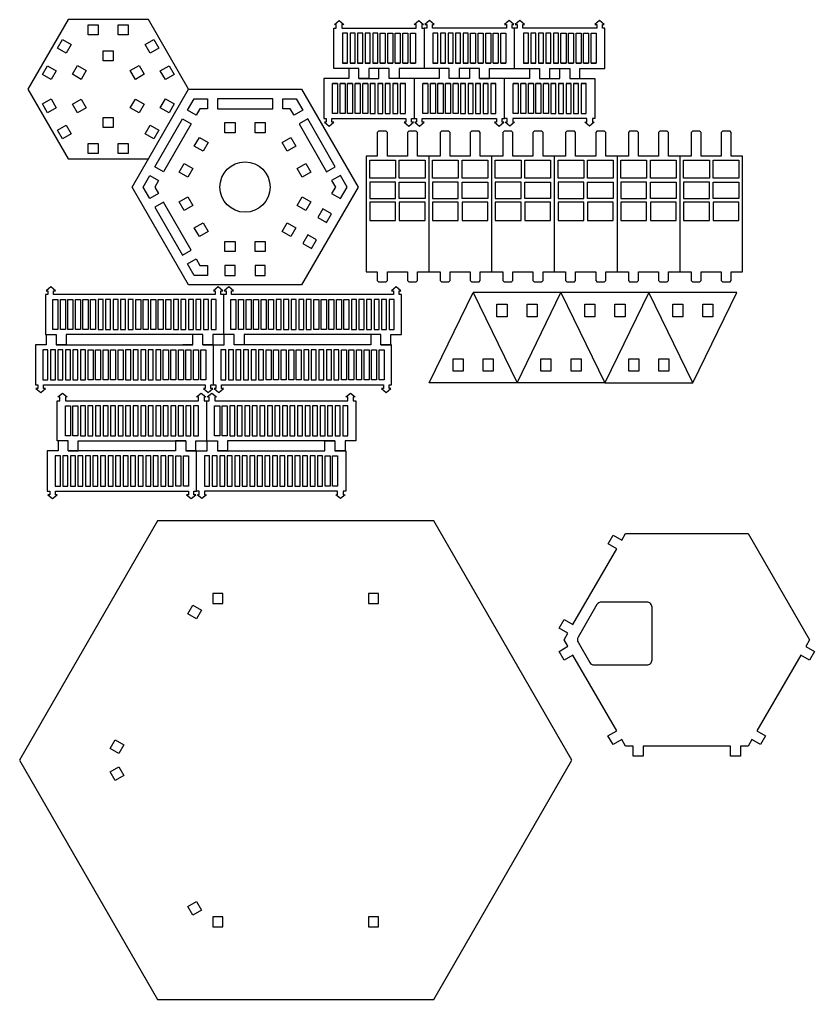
# Model space of a CAD drawing. Header units: millimetres. Extents: x 0 to 637, y 0 to 396.
# Drawn here: x 320 to 636.6, y 0 to 390.2 of the extents above; entities that cross this region are included whole.
import ezdxf

# ---------------------------------------------------------------- set-up
doc = ezdxf.new("R2010")
doc.units = ezdxf.units.MM
doc.layers.add('Cut', color=250, linetype='Continuous')

msp = doc.modelspace()

# ---------------------------------------------------------------- linework, layer by layer
at = {"layer": 'Cut'}
for points in [[(387.31, 362.46), (432.31, 362.46), (454.81, 323.48), (432.31, 284.51), (387.31, 284.51), (364.81, 323.48), (387.31, 362.46), (371.31, 390.17), (339.31, 390.17), (323.31, 362.46), (339.31, 334.74), (371.31, 334.74)], [(455.16, 366.76), (455.16, 370.76), (445.16, 370.76), (445.16, 386.76), (446.16, 386.76), (446.16, 388.26), (445.41, 388.26), (447.29, 389.76), (449.16, 388.26), (448.41, 388.26), (448.41, 386.76), (477.91, 386.76), (477.91, 388.26), (477.16, 388.26), (479.04, 389.76), (480.91, 388.26), (480.16, 388.26), (480.16, 386.76), (481.16, 386.76), (481.16, 370.76), (471.16, 370.76), (471.16, 366.76), (467.16, 366.76)], [(517.16, 370.76), (517.16, 386.76), (516.16, 386.76), (516.16, 388.26), (516.91, 388.26), (515.04, 389.76), (513.16, 388.26), (513.91, 388.26), (513.91, 386.76), (484.41, 386.76), (484.41, 388.26), (485.16, 388.26), (483.29, 389.76), (481.41, 388.26), (482.16, 388.26), (482.16, 386.76), (481.16, 386.76)], [(539.16, 366.76), (543.16, 366.76), (543.16, 370.76), (553.16, 370.76), (553.16, 386.76), (552.16, 386.76), (552.16, 388.26), (552.91, 388.26), (551.04, 389.76), (549.16, 388.26), (549.91, 388.26), (549.91, 386.76), (520.41, 386.76), (520.41, 388.26), (521.16, 388.26), (519.29, 389.76), (517.41, 388.26), (518.16, 388.26), (518.16, 386.76), (517.16, 386.76)], [(451.16, 370.76), (451.16, 366.76), (441.16, 366.76), (441.16, 350.76), (442.16, 350.76), (442.16, 349.26), (441.41, 349.26), (443.29, 347.76), (445.16, 349.26), (444.41, 349.26), (444.41, 350.76), (473.91, 350.76), (473.91, 349.26), (473.16, 349.26), (475.04, 347.76), (476.91, 349.26), (476.16, 349.26), (476.16, 350.76), (477.16, 350.76)], [(450.66, 372.76), (448.66, 372.76)], [(453.66, 372.76), (451.66, 372.76)], [(456.66, 372.76), (454.66, 372.76)], [(487.16, 370.76), (487.16, 366.76), (477.16, 366.76), (467.16, 366.76), (467.16, 370.76), (459.16, 370.76), (459.16, 366.76), (455.16, 366.76), (463.16, 366.76), (463.16, 370.76)], [(459.66, 372.76), (457.66, 372.76)], [(462.66, 372.76), (460.66, 372.76)], [(463.66, 372.76), (465.66, 372.76)], [(466.66, 372.76), (468.66, 372.76)], [(469.66, 372.76), (471.66, 372.76)], [(472.66, 372.76), (474.66, 372.76)], [(475.66, 372.76), (477.66, 372.76)], [(503.16, 366.76), (507.16, 366.76), (507.16, 370.76), (517.16, 370.76), (527.16, 370.76), (527.16, 366.76), (531.16, 366.76), (531.16, 370.76), (539.16, 370.76), (539.16, 366.76), (549.16, 366.76), (549.16, 350.76), (548.16, 350.76), (548.16, 349.26), (548.91, 349.26), (547.04, 347.76), (545.16, 349.26), (545.91, 349.26), (545.91, 350.76), (516.41, 350.76), (516.41, 349.26), (517.16, 349.26), (515.29, 347.76), (513.41, 349.26), (514.16, 349.26), (514.16, 350.76), (513.16, 350.76), (513.16, 366.76), (503.16, 366.76), (503.16, 370.76), (495.16, 370.76), (495.16, 366.76), (491.16, 366.76), (491.16, 370.76), (481.16, 370.76)], [(486.66, 372.76), (484.66, 372.76)], [(489.66, 372.76), (487.66, 372.76)], [(492.66, 372.76), (490.66, 372.76)], [(499.16, 370.76), (499.16, 366.76), (491.16, 366.76)], [(495.66, 372.76), (493.66, 372.76)], [(498.66, 372.76), (496.66, 372.76)], [(499.66, 372.76), (501.66, 372.76)], [(502.66, 372.76), (504.66, 372.76)], [(505.66, 372.76), (507.66, 372.76)], [(508.66, 372.76), (510.66, 372.76)], [(511.66, 372.76), (513.66, 372.76)], [(523.16, 370.76), (523.16, 366.76), (513.16, 366.76)], [(522.66, 372.76), (520.66, 372.76)], [(525.66, 372.76), (523.66, 372.76)], [(528.66, 372.76), (526.66, 372.76)], [(527.16, 366.76), (535.16, 366.76), (535.16, 370.76)], [(531.66, 372.76), (529.66, 372.76)], [(534.66, 372.76), (532.66, 372.76)], [(535.66, 372.76), (537.66, 372.76)], [(538.66, 372.76), (540.66, 372.76)], [(541.66, 372.76), (543.66, 372.76)], [(544.66, 372.76), (546.66, 372.76)], [(547.66, 372.76), (549.66, 372.76)], [(477.16, 366.76), (477.16, 350.76), (478.16, 350.76), (478.16, 349.26), (477.41, 349.26), (479.29, 347.76), (481.16, 349.26), (480.41, 349.26), (480.41, 350.76), (509.91, 350.76), (509.91, 349.26), (509.16, 349.26), (511.04, 347.76), (512.91, 349.26), (512.16, 349.26), (512.16, 350.76), (513.16, 350.76)], [(446.66, 364.76), (444.66, 364.76)], [(449.66, 364.76), (447.66, 364.76)], [(452.66, 364.76), (450.66, 364.76)], [(455.66, 364.76), (453.66, 364.76)], [(458.66, 364.76), (456.66, 364.76)], [(459.66, 364.76), (461.66, 364.76)], [(462.66, 364.76), (464.66, 364.76)], [(465.66, 364.76), (467.66, 364.76)], [(468.66, 364.76), (470.66, 364.76)], [(471.66, 364.76), (473.66, 364.76)], [(482.66, 364.76), (480.66, 364.76)], [(485.66, 364.76), (483.66, 364.76)], [(488.66, 364.76), (486.66, 364.76)], [(491.66, 364.76), (489.66, 364.76)], [(494.66, 364.76), (492.66, 364.76)], [(495.66, 364.76), (497.66, 364.76)], [(498.66, 364.76), (500.66, 364.76)], [(501.66, 364.76), (503.66, 364.76)], [(504.66, 364.76), (506.66, 364.76)], [(507.66, 364.76), (509.66, 364.76)], [(518.66, 364.76), (516.66, 364.76)], [(521.66, 364.76), (519.66, 364.76)], [(524.66, 364.76), (522.66, 364.76)], [(527.66, 364.76), (525.66, 364.76)], [(530.66, 364.76), (528.66, 364.76)], [(531.66, 364.76), (533.66, 364.76)], [(534.66, 364.76), (536.66, 364.76)], [(537.66, 364.76), (539.66, 364.76)], [(540.66, 364.76), (542.66, 364.76)], [(543.66, 364.76), (545.66, 364.76)], [(483, 335.72), (483, 289.72)], [(508, 335.72), (508, 289.72)], [(533, 335.72), (533, 289.72)], [(558, 335.72), (558, 289.72)], [(583, 335.72), (583, 289.72)], [(330.53, 264.72), (330.53, 260.72), (326.28, 260.72), (326.28, 244.72), (327.28, 244.72), (327.28, 243.22), (326.53, 243.22), (328.4, 241.72), (330.28, 243.22), (329.53, 243.22), (329.53, 244.72), (393.97, 244.72), (393.97, 243.22), (393.22, 243.22), (395.09, 241.72), (396.97, 243.22), (396.22, 243.22), (396.22, 244.72), (397.22, 244.72), (398.22, 244.72), (398.22, 243.22), (397.47, 243.22), (399.34, 241.72), (401.22, 243.22), (400.47, 243.22), (400.47, 244.72), (464.91, 244.72), (464.91, 243.22), (464.16, 243.22), (466.03, 241.72), (467.91, 243.22), (467.16, 243.22), (467.16, 244.72), (468.16, 244.72), (468.16, 260.72), (463.9, 260.72), (467.9, 260.72), (467.9, 264.72), (472.16, 264.72), (472.16, 280.72), (471.16, 280.72), (471.16, 282.22), (471.91, 282.22), (470.03, 283.72), (468.16, 282.22), (468.91, 282.22), (468.91, 280.72), (404.47, 280.72), (404.47, 282.22), (405.22, 282.22), (403.34, 283.72), (401.47, 282.22), (402.22, 282.22), (402.22, 280.72), (401.22, 280.72), (400.22, 280.72), (400.22, 282.22), (400.97, 282.22), (399.09, 283.72), (397.22, 282.22), (397.97, 282.22), (397.97, 280.72), (333.53, 280.72), (333.53, 282.22), (334.28, 282.22), (332.4, 283.72), (330.53, 282.22), (331.28, 282.22), (331.28, 280.72), (330.28, 280.72), (330.28, 264.72), (334.53, 264.72), (334.53, 260.72), (388.96, 260.72), (388.96, 264.72)], [(588.16, 245.47), (570.66, 281.47), (553.16, 245.47), (588.16, 245.47), (605.66, 281.47), (570.66, 281.47), (535.66, 281.47), (500.66, 281.47)], [(401.22, 280.72), (401.22, 264.72)], [(342.53, 264.72), (338.53, 264.72), (338.53, 260.72), (334.53, 260.72)], [(392.96, 260.72), (392.96, 264.72), (338.53, 264.72)], [(459.9, 264.72), (459.9, 260.72), (405.47, 260.72), (405.47, 264.72), (401.22, 264.72), (396.96, 264.72), (396.96, 260.72), (392.96, 260.72), (397.22, 260.72), (401.47, 260.72), (401.47, 264.72)], [(413.47, 264.72), (409.47, 264.72), (409.47, 260.72), (405.47, 260.72)], [(463.9, 260.72), (463.9, 264.72), (409.47, 264.72)], [(388.96, 260.72), (384.96, 260.72)], [(397.22, 244.72), (397.22, 260.72)], [(459.9, 260.72), (455.9, 260.72)], [(343.3, 218.4), (343.3, 222.4), (386.16, 222.4), (382.16, 222.4), (382.16, 218.4), (339.3, 218.4), (343.3, 218.4), (339.3, 218.4), (339.3, 222.4), (335, 222.4), (335, 238.4), (336, 238.4), (336, 239.9), (335.25, 239.9), (337.12, 241.4), (339, 239.9), (338.25, 239.9), (338.25, 238.4), (391.22, 238.4), (391.22, 239.9), (390.47, 239.9), (392.34, 241.4), (394.22, 239.9), (393.47, 239.9), (393.47, 238.4), (394.47, 238.4), (395.47, 238.4), (395.47, 239.9), (394.72, 239.9), (396.59, 241.4), (398.47, 239.9), (397.72, 239.9), (397.72, 238.4), (450.69, 238.4), (450.69, 239.9), (449.94, 239.9), (451.81, 241.4), (453.69, 239.9), (452.94, 239.9), (452.94, 238.4), (453.94, 238.4), (453.94, 222.4), (449.63, 222.4), (449.63, 218.4), (445.63, 218.4), (449.94, 218.4), (449.94, 202.4), (448.94, 202.4), (448.94, 200.9), (449.69, 200.9), (447.81, 199.4), (445.94, 200.9), (446.69, 200.9), (446.69, 202.4), (393.72, 202.4), (393.72, 200.9), (394.47, 200.9), (392.59, 199.4), (390.72, 200.9), (391.47, 200.9), (391.47, 202.4), (390.47, 202.4)], [(394.47, 238.4), (394.47, 222.4)], [(335.3, 222.4), (335.3, 218.4), (331, 218.4), (331, 202.4), (332, 202.4), (332, 200.9), (331.25, 200.9), (333.12, 199.4), (335, 200.9), (334.25, 200.9), (334.25, 202.4), (387.22, 202.4), (387.22, 200.9), (386.47, 200.9), (388.34, 199.4), (390.22, 200.9), (389.47, 200.9), (389.47, 202.4), (390.47, 202.4), (390.47, 218.4), (386.16, 218.4), (390.16, 218.4), (390.16, 222.4), (394.47, 222.4), (398.77, 222.4), (398.77, 218.4), (402.77, 218.4)], [(386.16, 222.4), (386.16, 218.4)], [(390.47, 218.4), (394.77, 218.4), (394.77, 222.4)], [(445.63, 222.4), (445.63, 218.4)]]:
    msp.add_lwpolyline(points, dxfattribs=at)
for points in [[(351.31, 384.11), (347.31, 384.11), (347.31, 388.11), (351.31, 388.11)], [(359.31, 384.11), (359.31, 388.11), (363.31, 388.11), (363.31, 384.11)], [(450.66, 384.76), (448.66, 384.76), (448.66, 372.76), (450.66, 372.76)], [(453.66, 384.76), (451.66, 384.76), (451.66, 372.76), (453.66, 372.76)], [(456.66, 384.76), (454.66, 384.76), (454.66, 372.76), (456.66, 372.76)], [(459.66, 384.76), (457.66, 384.76), (457.66, 372.76), (459.66, 372.76)], [(462.66, 384.76), (460.66, 384.76), (460.66, 372.76), (462.66, 372.76)], [(463.66, 384.76), (465.66, 384.76), (465.66, 372.76), (463.66, 372.76)], [(466.66, 384.76), (468.66, 384.76), (468.66, 372.76), (466.66, 372.76)], [(469.66, 384.76), (471.66, 384.76), (471.66, 372.76), (469.66, 372.76)], [(472.66, 384.76), (474.66, 384.76), (474.66, 372.76), (472.66, 372.76)], [(475.66, 384.76), (477.66, 384.76), (477.66, 372.76), (475.66, 372.76)], [(486.66, 384.76), (484.66, 384.76), (484.66, 372.76), (486.66, 372.76)], [(489.66, 384.76), (487.66, 384.76), (487.66, 372.76), (489.66, 372.76)], [(492.66, 384.76), (490.66, 384.76), (490.66, 372.76), (492.66, 372.76)], [(495.66, 384.76), (493.66, 384.76), (493.66, 372.76), (495.66, 372.76)], [(498.66, 384.76), (496.66, 384.76), (496.66, 372.76), (498.66, 372.76)], [(499.66, 384.76), (501.66, 384.76), (501.66, 372.76), (499.66, 372.76)], [(502.66, 384.76), (504.66, 384.76), (504.66, 372.76), (502.66, 372.76)], [(505.66, 384.76), (507.66, 384.76), (507.66, 372.76), (505.66, 372.76)], [(508.66, 384.76), (510.66, 384.76), (510.66, 372.76), (508.66, 372.76)], [(511.66, 384.76), (513.66, 384.76), (513.66, 372.76), (511.66, 372.76)], [(522.66, 384.76), (520.66, 384.76), (520.66, 372.76), (522.66, 372.76)], [(525.66, 384.76), (523.66, 384.76), (523.66, 372.76), (525.66, 372.76)], [(528.66, 384.76), (526.66, 384.76), (526.66, 372.76), (528.66, 372.76)], [(531.66, 384.76), (529.66, 384.76), (529.66, 372.76), (531.66, 372.76)], [(534.66, 384.76), (532.66, 384.76), (532.66, 372.76), (534.66, 372.76)], [(535.66, 384.76), (537.66, 384.76), (537.66, 372.76), (535.66, 372.76)], [(538.66, 384.76), (540.66, 384.76), (540.66, 372.76), (538.66, 372.76)], [(541.66, 384.76), (543.66, 384.76), (543.66, 372.76), (541.66, 372.76)], [(544.66, 384.76), (546.66, 384.76), (546.66, 372.76), (544.66, 372.76)], [(547.66, 384.76), (549.66, 384.76), (549.66, 372.76), (547.66, 372.76)], [(338.56, 376.74), (335.1, 378.74), (337.1, 382.21), (340.56, 380.21)], [(372.06, 376.74), (370.06, 380.21), (373.52, 382.21), (375.52, 378.74)], [(353.31, 377.77), (357.31, 377.77), (357.31, 373.77), (353.31, 373.77)], [(334.56, 369.82), (332.56, 366.35), (329.1, 368.35), (331.1, 371.82)], [(341.05, 368.38), (343.05, 371.84), (346.52, 369.84), (344.52, 366.38)], [(367.57, 371.84), (369.57, 368.38), (366.11, 366.38), (364.11, 369.84)], [(376.06, 369.82), (379.52, 371.82), (381.52, 368.35), (378.06, 366.35)], [(446.66, 352.76), (444.66, 352.76), (444.66, 364.76), (446.66, 364.76)], [(449.66, 352.76), (447.66, 352.76), (447.66, 364.76), (449.66, 364.76)], [(452.66, 352.76), (450.66, 352.76), (450.66, 364.76), (452.66, 364.76)], [(455.66, 352.76), (453.66, 352.76), (453.66, 364.76), (455.66, 364.76)], [(458.66, 352.76), (456.66, 352.76), (456.66, 364.76), (458.66, 364.76)], [(459.66, 352.76), (461.66, 352.76), (461.66, 364.76), (459.66, 364.76)], [(462.66, 352.76), (464.66, 352.76), (464.66, 364.76), (462.66, 364.76)], [(465.66, 352.76), (467.66, 352.76), (467.66, 364.76), (465.66, 364.76)], [(468.66, 352.76), (470.66, 352.76), (470.66, 364.76), (468.66, 364.76)], [(471.66, 352.76), (473.66, 352.76), (473.66, 364.76), (471.66, 364.76)], [(482.66, 352.76), (480.66, 352.76), (480.66, 364.76), (482.66, 364.76)], [(485.66, 352.76), (483.66, 352.76), (483.66, 364.76), (485.66, 364.76)], [(488.66, 352.76), (486.66, 352.76), (486.66, 364.76), (488.66, 364.76)], [(491.66, 352.76), (489.66, 352.76), (489.66, 364.76), (491.66, 364.76)], [(494.66, 352.76), (492.66, 352.76), (492.66, 364.76), (494.66, 364.76)], [(495.66, 352.76), (497.66, 352.76), (497.66, 364.76), (495.66, 364.76)], [(498.66, 352.76), (500.66, 352.76), (500.66, 364.76), (498.66, 364.76)], [(501.66, 352.76), (503.66, 352.76), (503.66, 364.76), (501.66, 364.76)], [(504.66, 352.76), (506.66, 352.76), (506.66, 364.76), (504.66, 364.76)], [(507.66, 352.76), (509.66, 352.76), (509.66, 364.76), (507.66, 364.76)], [(518.66, 352.76), (516.66, 352.76), (516.66, 364.76), (518.66, 364.76)], [(521.66, 352.76), (519.66, 352.76), (519.66, 364.76), (521.66, 364.76)], [(524.66, 352.76), (522.66, 352.76), (522.66, 364.76), (524.66, 364.76)], [(527.66, 352.76), (525.66, 352.76), (525.66, 364.76), (527.66, 364.76)], [(530.66, 352.76), (528.66, 352.76), (528.66, 364.76), (530.66, 364.76)], [(531.66, 352.76), (533.66, 352.76), (533.66, 364.76), (531.66, 364.76)], [(534.66, 352.76), (536.66, 352.76), (536.66, 364.76), (534.66, 364.76)], [(537.66, 352.76), (539.66, 352.76), (539.66, 364.76), (537.66, 364.76)], [(540.66, 352.76), (542.66, 352.76), (542.66, 364.76), (540.66, 364.76)], [(543.66, 352.76), (545.66, 352.76), (545.66, 364.76), (543.66, 364.76)], [(334.56, 355.09), (331.1, 353.09), (329.1, 356.56), (332.56, 358.56)], [(343.05, 353.07), (341.05, 356.53), (344.52, 358.53), (346.52, 355.07)], [(369.57, 356.53), (367.57, 353.07), (364.11, 355.07), (366.11, 358.53)], [(376.06, 355.09), (378.06, 358.56), (381.52, 356.56), (379.52, 353.09)], [(391.81, 354.66), (390.31, 352.06), (386.85, 354.06), (389.5, 358.66), (394.81, 358.66), (394.81, 354.66)], [(420.81, 358.66), (398.81, 358.66), (398.81, 354.66), (420.81, 354.66)], [(430.12, 358.66), (432.77, 354.06), (429.31, 352.06), (427.81, 354.66), (424.81, 354.66), (424.81, 358.66)], [(338.56, 348.17), (340.56, 344.7), (337.1, 342.7), (335.1, 346.17)], [(357.31, 347.14), (353.31, 347.14), (353.31, 351.14), (357.31, 351.14)], [(372.06, 348.17), (375.52, 346.17), (373.52, 342.7), (370.06, 344.7)], [(377.31, 329.55), (373.85, 331.55), (384.85, 350.6), (388.31, 348.6)], [(405.81, 345.13), (401.81, 345.13), (401.81, 349.13), (405.81, 349.13)], [(413.81, 345.13), (413.81, 349.13), (417.81, 349.13), (417.81, 345.13)], [(445.77, 331.55), (434.77, 350.6), (431.31, 348.6), (442.31, 329.55)], [(587.5, 289.72), (587.5, 286.22), (588, 285.72), (591, 285.72), (591.5, 286.22), (591.5, 289.72), (599.5, 289.72), (599.5, 286.22), (600, 285.72), (603, 285.72), (603.5, 286.22), (603.5, 289.72), (608, 289.72), (608, 335.72), (603.5, 335.72), (603.5, 345.22), (603, 345.72), (600, 345.72), (599.5, 345.22), (599.5, 335.72), (591.5, 335.72), (591.5, 345.22), (591, 345.72), (588, 345.72), (587.5, 345.22), (587.5, 335.72), (583, 335.72), (578.5, 335.72), (578.5, 345.22), (578, 345.72), (575, 345.72), (574.5, 345.22), (574.5, 335.72), (566.5, 335.72), (566.5, 345.22), (566, 345.72), (563, 345.72), (562.5, 345.22), (562.5, 335.72), (558, 335.72), (553.5, 335.72), (553.5, 345.22), (553, 345.72), (550, 345.72), (549.5, 345.22), (549.5, 335.72), (541.5, 335.72), (541.5, 345.22), (541, 345.72), (538, 345.72), (537.5, 345.22), (537.5, 335.72), (533, 335.72), (528.5, 335.72), (528.5, 345.22), (528, 345.72), (525, 345.72), (524.5, 345.22), (524.5, 335.72), (516.5, 335.72), (516.5, 345.22), (516, 345.72), (513, 345.72), (512.5, 345.22), (512.5, 335.72), (508, 335.72), (503.5, 335.72), (503.5, 345.22), (503, 345.72), (500, 345.72), (499.5, 345.22), (499.5, 335.72), (491.5, 335.72), (491.5, 345.22), (491, 345.72), (488, 345.72), (487.5, 345.22), (487.5, 335.72), (483, 335.72), (478.5, 335.72), (478.5, 345.22), (478, 345.72), (475, 345.72), (474.5, 345.22), (474.5, 335.72), (466.5, 335.72), (466.5, 345.22), (466, 345.72), (463, 345.72), (462.5, 345.22), (462.5, 335.72), (458, 335.72), (458, 289.72), (462.5, 289.72), (462.5, 286.22), (463, 285.72), (466, 285.72), (466.5, 286.22), (466.5, 289.72), (474.5, 289.72), (474.5, 286.22), (475, 285.72), (478, 285.72), (478.5, 286.22), (478.5, 289.72), (483, 289.72), (487.5, 289.72), (487.5, 286.22), (488, 285.72), (491, 285.72), (491.5, 286.22), (491.5, 289.72), (499.5, 289.72), (499.5, 286.22), (500, 285.72), (503, 285.72), (503.5, 286.22), (503.5, 289.72), (508, 289.72), (512.5, 289.72), (512.5, 286.22), (513, 285.72), (516, 285.72), (516.5, 286.22), (516.5, 289.72), (524.5, 289.72), (524.5, 286.22), (525, 285.72), (528, 285.72), (528.5, 286.22), (528.5, 289.72), (533, 289.72), (537.5, 289.72), (537.5, 286.22), (538, 285.72), (541, 285.72), (541.5, 286.22), (541.5, 289.72), (549.5, 289.72), (549.5, 286.22), (550, 285.72), (553, 285.72), (553.5, 286.22), (553.5, 289.72), (558, 289.72), (562.5, 289.72), (562.5, 286.22), (563, 285.72), (566, 285.72), (566.5, 286.22), (566.5, 289.72), (574.5, 289.72), (574.5, 286.22), (575, 285.72), (578, 285.72), (578.5, 286.22), (578.5, 289.72), (583, 289.72)], [(351.31, 340.8), (351.31, 336.8), (347.31, 336.8), (347.31, 340.8)], [(359.31, 340.8), (363.31, 340.8), (363.31, 336.8), (359.31, 336.8)], [(393.06, 337.77), (389.6, 339.77), (391.6, 343.24), (395.06, 341.24)], [(426.56, 337.77), (424.56, 341.24), (428.02, 343.24), (430.02, 339.77)], [(389.06, 330.85), (387.06, 327.38), (383.6, 329.38), (385.6, 332.85)], [(430.56, 330.85), (434.02, 332.85), (436.02, 329.38), (432.56, 327.38)], [(469.75, 334.22), (469.75, 326.97), (459.5, 326.97), (459.5, 334.22)], [(471.25, 334.22), (481.5, 334.22), (481.5, 326.97), (471.25, 326.97)], [(494.75, 334.22), (494.75, 326.97), (484.5, 326.97), (484.5, 334.22)], [(496.25, 334.22), (506.5, 334.22), (506.5, 326.97), (496.25, 326.97)], [(519.75, 334.22), (519.75, 326.97), (509.5, 326.97), (509.5, 334.22)], [(521.25, 334.22), (531.5, 334.22), (531.5, 326.97), (521.25, 326.97)], [(544.75, 334.22), (544.75, 326.97), (534.5, 326.97), (534.5, 334.22)], [(546.25, 334.22), (556.5, 334.22), (556.5, 326.97), (546.25, 326.97)], [(569.75, 334.22), (569.75, 326.97), (559.5, 326.97), (559.5, 334.22)], [(571.25, 334.22), (581.5, 334.22), (581.5, 326.97), (571.25, 326.97)], [(594.75, 334.22), (594.75, 326.97), (584.5, 326.97), (584.5, 334.22)], [(596.25, 334.22), (606.5, 334.22), (606.5, 326.97), (596.25, 326.97)], [(373.81, 323.48), (375.31, 320.89), (371.85, 318.89), (369.19, 323.48), (371.85, 328.08), (375.31, 326.08)], [(447.77, 318.89), (450.43, 323.48), (447.77, 328.08), (444.31, 326.08), (445.81, 323.48), (444.31, 320.89)], [(459.5, 325.47), (459.5, 318.97), (469.75, 318.97), (469.75, 325.47)], [(471.25, 325.47), (481.5, 325.47), (481.5, 318.97), (471.25, 318.97)], [(484.5, 325.47), (484.5, 318.97), (494.75, 318.97), (494.75, 325.47)], [(496.25, 325.47), (506.5, 325.47), (506.5, 318.97), (496.25, 318.97)], [(509.5, 325.47), (509.5, 318.97), (519.75, 318.97), (519.75, 325.47)], [(521.25, 325.47), (531.5, 325.47), (531.5, 318.97), (521.25, 318.97)], [(534.5, 325.47), (534.5, 318.97), (544.75, 318.97), (544.75, 325.47)], [(546.25, 325.47), (556.5, 325.47), (556.5, 318.97), (546.25, 318.97)], [(559.5, 325.47), (559.5, 318.97), (569.75, 318.97), (569.75, 325.47)], [(571.25, 325.47), (581.5, 325.47), (581.5, 318.97), (571.25, 318.97)], [(584.5, 325.47), (584.5, 318.97), (594.75, 318.97), (594.75, 325.47)], [(596.25, 325.47), (606.5, 325.47), (606.5, 318.97), (596.25, 318.97)], [(373.85, 315.42), (384.85, 296.37), (388.31, 298.37), (377.31, 317.42)], [(389.06, 316.12), (385.6, 314.12), (383.6, 317.59), (387.06, 319.59)], [(430.56, 316.12), (432.56, 319.59), (436.02, 317.59), (434.02, 314.12)], [(459.5, 310.22), (469.75, 310.22), (469.75, 317.47), (459.5, 317.47)], [(471.25, 310.22), (481.5, 310.22), (481.5, 317.47), (471.25, 317.47)], [(484.5, 310.22), (494.75, 310.22), (494.75, 317.47), (484.5, 317.47)], [(496.25, 310.22), (506.5, 310.22), (506.5, 317.47), (496.25, 317.47)], [(509.5, 310.22), (519.75, 310.22), (519.75, 317.47), (509.5, 317.47)], [(521.25, 310.22), (531.5, 310.22), (531.5, 317.47), (521.25, 317.47)], [(534.5, 310.22), (544.75, 310.22), (544.75, 317.47), (534.5, 317.47)], [(546.25, 310.22), (556.5, 310.22), (556.5, 317.47), (546.25, 317.47)], [(559.5, 310.22), (569.75, 310.22), (569.75, 317.47), (559.5, 317.47)], [(571.25, 310.22), (581.5, 310.22), (581.5, 317.47), (571.25, 317.47)], [(584.5, 310.22), (594.75, 310.22), (594.75, 317.47), (584.5, 317.47)], [(596.25, 310.22), (606.5, 310.22), (606.5, 317.47), (596.25, 317.47)], [(444.27, 312.82), (440.81, 314.82), (438.81, 311.36), (442.27, 309.36)], [(393.06, 309.19), (395.06, 305.73), (391.6, 303.73), (389.6, 307.19)], [(426.56, 309.19), (430.02, 307.19), (428.02, 303.73), (424.56, 305.73)], [(432.81, 300.97), (436.27, 298.97), (438.27, 302.43), (434.81, 304.43)], [(405.81, 301.83), (405.81, 297.83), (401.81, 297.83), (401.81, 301.83)], [(413.81, 301.83), (417.81, 301.83), (417.81, 297.83), (413.81, 297.83)], [(391.81, 292.31), (394.81, 292.31), (394.81, 288.31), (389.5, 288.31), (386.85, 292.91), (390.31, 294.91)], [(401.81, 292.31), (401.81, 288.31), (405.81, 288.31), (405.81, 292.31)], [(417.81, 288.31), (417.81, 292.31), (413.81, 292.31), (413.81, 288.31)], [(518.16, 245.47), (483.16, 245.47), (500.66, 281.47)], [(535.66, 281.47), (553.16, 245.47), (518.16, 245.47)], [(333.25, 278.72), (335.25, 278.72), (335.25, 266.72), (333.25, 266.72)], [(336.25, 278.72), (338.25, 278.72), (338.25, 266.72), (336.25, 266.72)], [(339.25, 278.72), (341.25, 278.72), (341.25, 266.72), (339.25, 266.72)], [(342.25, 278.72), (344.25, 278.72), (344.25, 266.72), (342.25, 266.72)], [(345.25, 278.72), (347.25, 278.72), (347.25, 266.72), (345.25, 266.72)], [(348.25, 278.72), (350.25, 278.72), (350.25, 266.72), (348.25, 266.72)], [(353.25, 278.72), (351.25, 278.72), (351.25, 266.72), (353.25, 266.72)], [(356.25, 278.72), (354.25, 278.72), (354.25, 266.72), (356.25, 266.72)], [(359.25, 278.72), (357.25, 278.72), (357.25, 266.72), (359.25, 266.72)], [(362.25, 278.72), (360.25, 278.72), (360.25, 266.72), (362.25, 266.72)], [(365.25, 278.72), (363.25, 278.72), (363.25, 266.72), (365.25, 266.72)], [(366.25, 278.72), (368.25, 278.72), (368.25, 266.72), (366.25, 266.72)], [(369.25, 278.72), (371.25, 278.72), (371.25, 266.72), (369.25, 266.72)], [(372.25, 278.72), (374.25, 278.72), (374.25, 266.72), (372.25, 266.72)], [(375.25, 278.72), (377.25, 278.72), (377.25, 266.72), (375.25, 266.72)], [(378.25, 278.72), (380.25, 278.72), (380.25, 266.72), (378.25, 266.72)], [(383.25, 278.72), (381.25, 278.72), (381.25, 266.72), (383.25, 266.72)], [(386.25, 278.72), (384.25, 278.72), (384.25, 266.72), (386.25, 266.72)], [(389.25, 278.72), (387.25, 278.72), (387.25, 266.72), (389.25, 266.72)], [(392.25, 278.72), (390.25, 278.72), (390.25, 266.72), (392.25, 266.72)], [(395.25, 278.72), (393.25, 278.72), (393.25, 266.72), (395.25, 266.72)], [(398.25, 278.72), (396.25, 278.72), (396.25, 266.72), (398.25, 266.72)], [(404.19, 278.72), (406.19, 278.72), (406.19, 266.72), (404.19, 266.72)], [(407.19, 278.72), (409.19, 278.72), (409.19, 266.72), (407.19, 266.72)], [(410.19, 278.72), (412.19, 278.72), (412.19, 266.72), (410.19, 266.72)], [(413.19, 278.72), (415.19, 278.72), (415.19, 266.72), (413.19, 266.72)], [(416.19, 278.72), (418.19, 278.72), (418.19, 266.72), (416.19, 266.72)], [(419.19, 278.72), (421.19, 278.72), (421.19, 266.72), (419.19, 266.72)], [(424.19, 278.72), (422.19, 278.72), (422.19, 266.72), (424.19, 266.72)], [(427.19, 278.72), (425.19, 278.72), (425.19, 266.72), (427.19, 266.72)], [(430.19, 278.72), (428.19, 278.72), (428.19, 266.72), (430.19, 266.72)], [(433.19, 278.72), (431.19, 278.72), (431.19, 266.72), (433.19, 266.72)], [(436.19, 278.72), (434.19, 278.72), (434.19, 266.72), (436.19, 266.72)], [(437.19, 278.72), (439.19, 278.72), (439.19, 266.72), (437.19, 266.72)], [(440.19, 278.72), (442.19, 278.72), (442.19, 266.72), (440.19, 266.72)], [(443.19, 278.72), (445.19, 278.72), (445.19, 266.72), (443.19, 266.72)], [(446.19, 278.72), (448.19, 278.72), (448.19, 266.72), (446.19, 266.72)], [(449.19, 278.72), (451.19, 278.72), (451.19, 266.72), (449.19, 266.72)], [(454.19, 278.72), (452.19, 278.72), (452.19, 266.72), (454.19, 266.72)], [(457.19, 278.72), (455.19, 278.72), (455.19, 266.72), (457.19, 266.72)], [(460.19, 278.72), (458.19, 278.72), (458.19, 266.72), (460.19, 266.72)], [(463.19, 278.72), (461.19, 278.72), (461.19, 266.72), (463.19, 266.72)], [(466.19, 278.72), (464.19, 278.72), (464.19, 266.72), (466.19, 266.72)], [(469.19, 278.72), (467.19, 278.72), (467.19, 266.72), (469.19, 266.72)], [(510.16, 271.81), (510.16, 276.81), (514.16, 276.81), (514.16, 271.81)], [(522.16, 276.81), (526.16, 276.81), (526.16, 271.81), (522.16, 271.81)], [(545.16, 271.81), (545.16, 276.81), (549.16, 276.81), (549.16, 271.81)], [(557.16, 276.81), (561.16, 276.81), (561.16, 271.81), (557.16, 271.81)], [(580.16, 271.81), (580.16, 276.81), (584.16, 276.81), (584.16, 271.81)], [(592.16, 276.81), (596.16, 276.81), (596.16, 271.81), (592.16, 271.81)], [(329.25, 246.72), (331.25, 246.72), (331.25, 258.72), (329.25, 258.72)], [(332.25, 246.72), (334.25, 246.72), (334.25, 258.72), (332.25, 258.72)], [(335.25, 246.72), (337.25, 246.72), (337.25, 258.72), (335.25, 258.72)], [(338.25, 246.72), (340.25, 246.72), (340.25, 258.72), (338.25, 258.72)], [(341.25, 246.72), (343.25, 246.72), (343.25, 258.72), (341.25, 258.72)], [(344.25, 246.72), (346.25, 246.72), (346.25, 258.72), (344.25, 258.72)], [(349.25, 246.72), (347.25, 246.72), (347.25, 258.72), (349.25, 258.72)], [(352.25, 246.72), (350.25, 246.72), (350.25, 258.72), (352.25, 258.72)], [(355.25, 246.72), (353.25, 246.72), (353.25, 258.72), (355.25, 258.72)], [(358.25, 246.72), (356.25, 246.72), (356.25, 258.72), (358.25, 258.72)], [(361.25, 246.72), (359.25, 246.72), (359.25, 258.72), (361.25, 258.72)], [(362.25, 246.72), (364.25, 246.72), (364.25, 258.72), (362.25, 258.72)], [(365.25, 246.72), (367.25, 246.72), (367.25, 258.72), (365.25, 258.72)], [(368.25, 246.72), (370.25, 246.72), (370.25, 258.72), (368.25, 258.72)], [(371.25, 246.72), (373.25, 246.72), (373.25, 258.72), (371.25, 258.72)], [(374.25, 246.72), (376.25, 246.72), (376.25, 258.72), (374.25, 258.72)], [(379.25, 246.72), (377.25, 246.72), (377.25, 258.72), (379.25, 258.72)], [(382.25, 246.72), (380.25, 246.72), (380.25, 258.72), (382.25, 258.72)], [(385.25, 246.72), (383.25, 246.72), (383.25, 258.72), (385.25, 258.72)], [(388.25, 246.72), (386.25, 246.72), (386.25, 258.72), (388.25, 258.72)], [(391.25, 246.72), (389.25, 246.72), (389.25, 258.72), (391.25, 258.72)], [(394.25, 246.72), (392.25, 246.72), (392.25, 258.72), (394.25, 258.72)], [(400.19, 246.72), (402.19, 246.72), (402.19, 258.72), (400.19, 258.72)], [(403.19, 246.72), (405.19, 246.72), (405.19, 258.72), (403.19, 258.72)], [(406.19, 246.72), (408.19, 246.72), (408.19, 258.72), (406.19, 258.72)], [(409.19, 246.72), (411.19, 246.72), (411.19, 258.72), (409.19, 258.72)], [(412.19, 246.72), (414.19, 246.72), (414.19, 258.72), (412.19, 258.72)], [(415.19, 246.72), (417.19, 246.72), (417.19, 258.72), (415.19, 258.72)], [(420.19, 246.72), (418.19, 246.72), (418.19, 258.72), (420.19, 258.72)], [(423.19, 246.72), (421.19, 246.72), (421.19, 258.72), (423.19, 258.72)], [(426.19, 246.72), (424.19, 246.72), (424.19, 258.72), (426.19, 258.72)], [(429.19, 246.72), (427.19, 246.72), (427.19, 258.72), (429.19, 258.72)], [(432.19, 246.72), (430.19, 246.72), (430.19, 258.72), (432.19, 258.72)], [(433.19, 246.72), (435.19, 246.72), (435.19, 258.72), (433.19, 258.72)], [(436.19, 246.72), (438.19, 246.72), (438.19, 258.72), (436.19, 258.72)], [(439.19, 246.72), (441.19, 246.72), (441.19, 258.72), (439.19, 258.72)], [(442.19, 246.72), (444.19, 246.72), (444.19, 258.72), (442.19, 258.72)], [(445.19, 246.72), (447.19, 246.72), (447.19, 258.72), (445.19, 258.72)], [(450.19, 246.72), (448.19, 246.72), (448.19, 258.72), (450.19, 258.72)], [(453.19, 246.72), (451.19, 246.72), (451.19, 258.72), (453.19, 258.72)], [(456.19, 246.72), (454.19, 246.72), (454.19, 258.72), (456.19, 258.72)], [(459.19, 246.72), (457.19, 246.72), (457.19, 258.72), (459.19, 258.72)], [(462.19, 246.72), (460.19, 246.72), (460.19, 258.72), (462.19, 258.72)], [(465.19, 246.72), (463.19, 246.72), (463.19, 258.72), (465.19, 258.72)], [(496.66, 250.13), (492.66, 250.13), (492.66, 255.13), (496.66, 255.13)], [(508.66, 255.13), (508.66, 250.13), (504.66, 250.13), (504.66, 255.13)], [(531.66, 250.13), (527.66, 250.13), (527.66, 255.13), (531.66, 255.13)], [(543.66, 255.13), (543.66, 250.13), (539.66, 250.13), (539.66, 255.13)], [(566.66, 250.13), (562.66, 250.13), (562.66, 255.13), (566.66, 255.13)], [(578.66, 255.13), (578.66, 250.13), (574.66, 250.13), (574.66, 255.13)], [(338.23, 224.4), (338.23, 236.4), (340.23, 236.4), (340.23, 224.4)], [(341.23, 224.4), (341.23, 236.4), (343.23, 236.4), (343.23, 224.4)], [(344.23, 224.4), (346.23, 224.4), (346.23, 236.4), (344.23, 236.4)], [(347.23, 224.4), (349.23, 224.4), (349.23, 236.4), (347.23, 236.4)], [(350.23, 224.4), (352.23, 224.4), (352.23, 236.4), (350.23, 236.4)], [(353.23, 224.4), (355.23, 224.4), (355.23, 236.4), (353.23, 236.4)], [(356.23, 224.4), (358.23, 224.4), (358.23, 236.4), (356.23, 236.4)], [(359.23, 224.4), (361.23, 224.4), (361.23, 236.4), (359.23, 236.4)], [(362.23, 224.4), (364.23, 224.4), (364.23, 236.4), (362.23, 236.4)], [(367.23, 224.4), (367.23, 236.4), (365.23, 236.4), (365.23, 224.4)], [(370.23, 224.4), (370.23, 236.4), (368.23, 236.4), (368.23, 224.4)], [(373.23, 224.4), (373.23, 236.4), (371.23, 236.4), (371.23, 224.4)], [(376.23, 224.4), (376.23, 236.4), (374.23, 236.4), (374.23, 224.4)], [(379.23, 224.4), (379.23, 236.4), (377.23, 236.4), (377.23, 224.4)], [(382.23, 224.4), (382.23, 236.4), (380.23, 236.4), (380.23, 224.4)], [(385.23, 224.4), (385.23, 236.4), (383.23, 236.4), (383.23, 224.4)], [(388.23, 224.4), (388.23, 236.4), (386.23, 236.4), (386.23, 224.4)], [(391.23, 224.4), (391.23, 236.4), (389.23, 236.4), (389.23, 224.4)], [(397.7, 224.4), (397.7, 236.4), (399.7, 236.4), (399.7, 224.4)], [(400.7, 224.4), (400.7, 236.4), (402.7, 236.4), (402.7, 224.4)], [(403.7, 224.4), (405.7, 224.4), (405.7, 236.4), (403.7, 236.4)], [(406.7, 224.4), (408.7, 224.4), (408.7, 236.4), (406.7, 236.4)], [(409.7, 224.4), (411.7, 224.4), (411.7, 236.4), (409.7, 236.4)], [(412.7, 224.4), (414.7, 224.4), (414.7, 236.4), (412.7, 236.4)], [(415.7, 224.4), (417.7, 224.4), (417.7, 236.4), (415.7, 236.4)], [(418.7, 224.4), (420.7, 224.4), (420.7, 236.4), (418.7, 236.4)], [(421.7, 224.4), (423.7, 224.4), (423.7, 236.4), (421.7, 236.4)], [(426.7, 224.4), (426.7, 236.4), (424.7, 236.4), (424.7, 224.4)], [(429.7, 224.4), (429.7, 236.4), (427.7, 236.4), (427.7, 224.4)], [(432.7, 224.4), (432.7, 236.4), (430.7, 236.4), (430.7, 224.4)], [(435.7, 224.4), (435.7, 236.4), (433.7, 236.4), (433.7, 224.4)], [(438.7, 224.4), (438.7, 236.4), (436.7, 236.4), (436.7, 224.4)], [(441.7, 224.4), (441.7, 236.4), (439.7, 236.4), (439.7, 224.4)], [(444.7, 224.4), (444.7, 236.4), (442.7, 236.4), (442.7, 224.4)], [(447.7, 224.4), (447.7, 236.4), (445.7, 236.4), (445.7, 224.4)], [(450.7, 224.4), (450.7, 236.4), (448.7, 236.4), (448.7, 224.4)], [(398.77, 218.4), (441.63, 218.4), (441.63, 222.4), (445.63, 222.4), (402.77, 222.4), (402.77, 218.4)], [(334.23, 216.4), (334.23, 204.4), (336.23, 204.4), (336.23, 216.4)], [(337.23, 216.4), (337.23, 204.4), (339.23, 204.4), (339.23, 216.4)], [(340.23, 216.4), (340.23, 204.4), (342.23, 204.4), (342.23, 216.4)], [(343.23, 216.4), (343.23, 204.4), (345.23, 204.4), (345.23, 216.4)], [(346.23, 216.4), (346.23, 204.4), (348.23, 204.4), (348.23, 216.4)], [(349.23, 216.4), (349.23, 204.4), (351.23, 204.4), (351.23, 216.4)], [(352.23, 216.4), (352.23, 204.4), (354.23, 204.4), (354.23, 216.4)], [(355.23, 216.4), (355.23, 204.4), (357.23, 204.4), (357.23, 216.4)], [(358.23, 216.4), (358.23, 204.4), (360.23, 204.4), (360.23, 216.4)], [(363.23, 216.4), (361.23, 216.4), (361.23, 204.4), (363.23, 204.4)], [(366.23, 216.4), (364.23, 216.4), (364.23, 204.4), (366.23, 204.4)], [(369.23, 216.4), (367.23, 216.4), (367.23, 204.4), (369.23, 204.4)], [(372.23, 216.4), (370.23, 216.4), (370.23, 204.4), (372.23, 204.4)], [(375.23, 216.4), (373.23, 216.4), (373.23, 204.4), (375.23, 204.4)], [(378.23, 216.4), (376.23, 216.4), (376.23, 204.4), (378.23, 204.4)], [(381.23, 216.4), (379.23, 216.4), (379.23, 204.4), (381.23, 204.4)], [(384.23, 216.4), (384.23, 204.4), (382.23, 204.4), (382.23, 216.4)], [(387.23, 216.4), (387.23, 204.4), (385.23, 204.4), (385.23, 216.4)], [(393.7, 216.4), (393.7, 204.4), (395.7, 204.4), (395.7, 216.4)], [(396.7, 216.4), (396.7, 204.4), (398.7, 204.4), (398.7, 216.4)], [(399.7, 216.4), (399.7, 204.4), (401.7, 204.4), (401.7, 216.4)], [(402.7, 216.4), (402.7, 204.4), (404.7, 204.4), (404.7, 216.4)], [(405.7, 216.4), (405.7, 204.4), (407.7, 204.4), (407.7, 216.4)], [(408.7, 216.4), (408.7, 204.4), (410.7, 204.4), (410.7, 216.4)], [(411.7, 216.4), (411.7, 204.4), (413.7, 204.4), (413.7, 216.4)], [(414.7, 216.4), (414.7, 204.4), (416.7, 204.4), (416.7, 216.4)], [(417.7, 216.4), (417.7, 204.4), (419.7, 204.4), (419.7, 216.4)], [(422.7, 216.4), (420.7, 216.4), (420.7, 204.4), (422.7, 204.4)], [(425.7, 216.4), (423.7, 216.4), (423.7, 204.4), (425.7, 204.4)], [(428.7, 216.4), (426.7, 216.4), (426.7, 204.4), (428.7, 204.4)], [(431.7, 216.4), (429.7, 216.4), (429.7, 204.4), (431.7, 204.4)], [(434.7, 216.4), (432.7, 216.4), (432.7, 204.4), (434.7, 204.4)], [(437.7, 216.4), (435.7, 216.4), (435.7, 204.4), (437.7, 204.4)], [(440.7, 216.4), (438.7, 216.4), (438.7, 204.4), (440.7, 204.4)], [(443.7, 216.4), (443.7, 204.4), (441.7, 204.4), (441.7, 216.4)], [(446.7, 216.4), (446.7, 204.4), (444.7, 204.4), (444.7, 216.4)], [(320, 95.26), (375, 0), (485, 0), (540, 95.26), (485, 190.53), (375, 190.53)], [(613.71, 106.94), (617.17, 104.94), (615.17, 101.48), (611.71, 103.48), (610.21, 100.88), (607.21, 100.88), (607.21, 96.88), (603.21, 96.88), (603.21, 100.88), (568.35, 100.88), (568.35, 96.88), (564.35, 96.88), (564.35, 100.88), (561.35, 100.88), (559.85, 103.48), (556.38, 101.48), (554.38, 104.94), (557.85, 106.94), (540.42, 137.13), (536.96, 135.13), (534.96, 138.6), (538.42, 140.6), (536.92, 143.19), (538.42, 145.79), (534.96, 147.79), (536.96, 151.26), (540.42, 149.26), (557.85, 179.45), (554.39, 181.45), (556.39, 184.91), (559.85, 182.91), (561.35, 185.51), (610.21, 185.51), (634.64, 143.19), (633.14, 140.59), (636.6, 138.59), (634.6, 135.13), (631.14, 137.13)], [(401, 157.62), (401, 161.62), (397, 161.62), (397, 157.62)], [(459, 157.62), (463, 157.62), (463, 161.62), (459, 161.62)], [(390.5, 151.55), (387.04, 153.55), (389.04, 157.02), (392.5, 155.02)], [(361.5, 101.32), (359.5, 97.86), (356.04, 99.86), (358.04, 103.32)], [(361.5, 89.2), (358.04, 87.2), (356.04, 90.66), (359.5, 92.66)], [(390.5, 38.97), (392.5, 35.51), (389.04, 33.51), (387.04, 36.97)], [(401, 32.91), (397, 32.91), (397, 28.91), (401, 28.91)], [(463, 28.91), (463, 32.91), (459, 32.91), (459, 28.91)]]:
    msp.add_lwpolyline(points, close=True, dxfattribs=at)
msp.add_lwpolyline([(550, 157.19), (542.5, 144.19, 0.267949), (542.5, 142.19), (547.12, 134.19, 0.267949), (548.85, 133.19), (569.92, 133.19, 0.414214), (571.92, 135.19), (571.92, 156.19, 0.414214), (569.92, 158.19), (551.73, 158.19, 0.267949)], format="xyb", close=True, dxfattribs=at)
msp.add_circle((409.81, 323.48), 10, dxfattribs=at)

doc.saveas('drawing.dxf')
